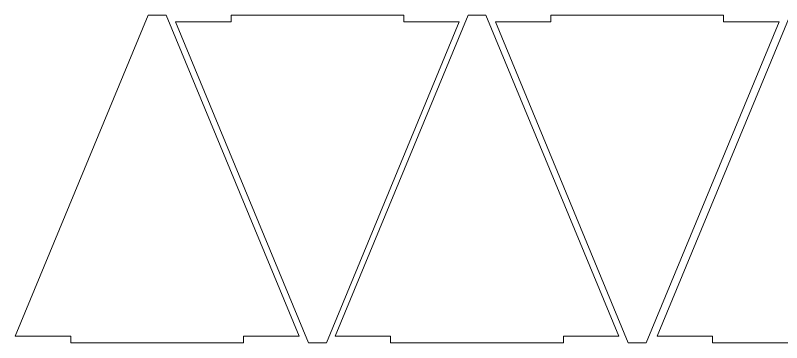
# Model space of a CAD drawing. Header units: millimetres. Extents: x 163 to 1207, y -313 to 489.
# Drawn here: x 182.1 to 536, y 338.1 to 489.3 of the extents above; entities that cross this region are included whole.
import ezdxf

# ---------------------------------------------------------------- set-up
doc = ezdxf.new("R2010")
doc.units = ezdxf.units.MM
doc.header["$MEASUREMENT"] = 0
doc.layers.add('layer 1', color=7, linetype='Continuous')

msp = doc.modelspace()

# ---------------------------------------------------------------- linework, layer by layer
at = {"layer": 'layer 1', "lineweight": 15}
for points in [[(243.519, 489.3329), (243.519, 489.3329), (182.1283, 341.1223), (182.1283, 341.1223), (182.1283, 341.1223), (182.1283, 341.1223), (207.7505, 341.1223), (207.7505, 341.1223), (207.7505, 341.1223), (207.7505, 341.1223), (207.7505, 338.1289), (207.7505, 338.1289), (207.7505, 338.1289), (207.7505, 338.1289), (287.5503, 338.1289), (287.5503, 338.1289), (287.5503, 338.1289), (287.5503, 338.1289), (287.5503, 341.1223), (287.5503, 341.1223), (287.5503, 341.1223), (287.5503, 341.1223), (313.173, 341.1223), (313.173, 341.1223), (313.173, 341.1223), (313.173, 341.1223), (251.7835, 489.3329), (251.7835, 489.3329), (251.7835, 489.3329), (251.7835, 489.3329), (243.519, 489.3329), (243.519, 489.3329)], [(325.7821, 338.1289), (325.7821, 338.1289), (387.1734, 486.3395), (387.1734, 486.3395), (387.1734, 486.3395), (387.1734, 486.3395), (361.5512, 486.3395), (361.5512, 486.3395), (361.5512, 486.3395), (361.5512, 486.3395), (361.5512, 489.3329), (361.5512, 489.3329), (361.5512, 489.3329), (361.5512, 489.3329), (281.7515, 489.3329), (281.7515, 489.3329), (281.7515, 489.3329), (281.7515, 489.3329), (281.7515, 486.3395), (281.7515, 486.3395), (281.7515, 486.3395), (281.7515, 486.3395), (256.1269, 486.3395), (256.1269, 486.3395), (256.1269, 486.3395), (256.1269, 486.3395), (317.5182, 338.1289), (317.5182, 338.1289), (317.5182, 338.1289), (317.5182, 338.1289), (325.7821, 338.1289), (325.7821, 338.1289)], [(391.2132, 489.3329), (391.2132, 489.3329), (329.8218, 341.1223), (329.8218, 341.1223), (329.8218, 341.1223), (329.8218, 341.1223), (355.446, 341.1223), (355.446, 341.1223), (355.446, 341.1223), (355.446, 341.1223), (355.446, 338.1289), (355.446, 338.1289), (355.446, 338.1289), (355.446, 338.1289), (435.2457, 338.1289), (435.2457, 338.1289), (435.2457, 338.1289), (435.2457, 338.1289), (435.2457, 341.1223), (435.2457, 341.1223), (435.2457, 341.1223), (435.2457, 341.1223), (460.8686, 341.1223), (460.8686, 341.1223), (460.8686, 341.1223), (460.8686, 341.1223), (399.477, 489.3329), (399.477, 489.3329), (399.477, 489.3329), (399.477, 489.3329), (391.2132, 489.3329), (391.2132, 489.3329)], [(473.4761, 338.1289), (473.4761, 338.1289), (534.8676, 486.3395), (534.8676, 486.3395), (534.8676, 486.3395), (534.8676, 486.3395), (509.2447, 486.3395), (509.2447, 486.3395), (509.2447, 486.3395), (509.2447, 486.3395), (509.2447, 489.3329), (509.2447, 489.3329), (509.2447, 489.3329), (509.2447, 489.3329), (429.445, 489.3329), (429.445, 489.3329), (429.445, 489.3329), (429.445, 489.3329), (429.445, 486.3395), (429.445, 486.3395), (429.445, 486.3395), (429.445, 486.3395), (403.8228, 486.3395), (403.8228, 486.3395), (403.8228, 486.3395), (403.8228, 486.3395), (465.2136, 338.1289), (465.2136, 338.1289), (465.2136, 338.1289), (465.2136, 338.1289), (473.4761, 338.1289), (473.4761, 338.1289)], [(539.8982, 489.3329), (539.8982, 489.3329), (478.5068, 341.1223), (478.5068, 341.1223), (478.5068, 341.1223), (478.5068, 341.1223), (504.1297, 341.1223), (504.1297, 341.1223), (504.1297, 341.1223), (504.1297, 341.1223), (504.1297, 338.1289), (504.1297, 338.1289), (504.1297, 338.1289), (504.1297, 338.1289), (583.9293, 338.1289), (583.9293, 338.1289), (583.9293, 338.1289), (583.9293, 338.1289), (583.9293, 341.1223), (583.9293, 341.1223), (583.9293, 341.1223), (583.9293, 341.1223), (609.5514, 341.1223), (609.5514, 341.1223), (609.5514, 341.1223), (609.5514, 341.1223), (548.1621, 489.3329), (548.1621, 489.3329), (548.1621, 489.3329), (548.1621, 489.3329), (539.8982, 489.3329), (539.8982, 489.3329)]]:
    msp.add_open_spline(points, degree=3, knots=[0, 0, 0, 0, 0.11111111, 0.11111111, 0.11111111, 0.11111111, 0.22222222, 0.22222222, 0.22222222, 0.22222222, 0.33333333, 0.33333333, 0.33333333, 0.33333333, 0.44444444, 0.44444444, 0.44444444, 0.44444444, 0.55555556, 0.55555556, 0.55555556, 0.55555556, 0.66666667, 0.66666667, 0.66666667, 0.66666667, 0.77777778, 0.77777778, 0.77777778, 0.77777778, 1, 1, 1, 1], dxfattribs=at)

doc.saveas('drawing.dxf')
